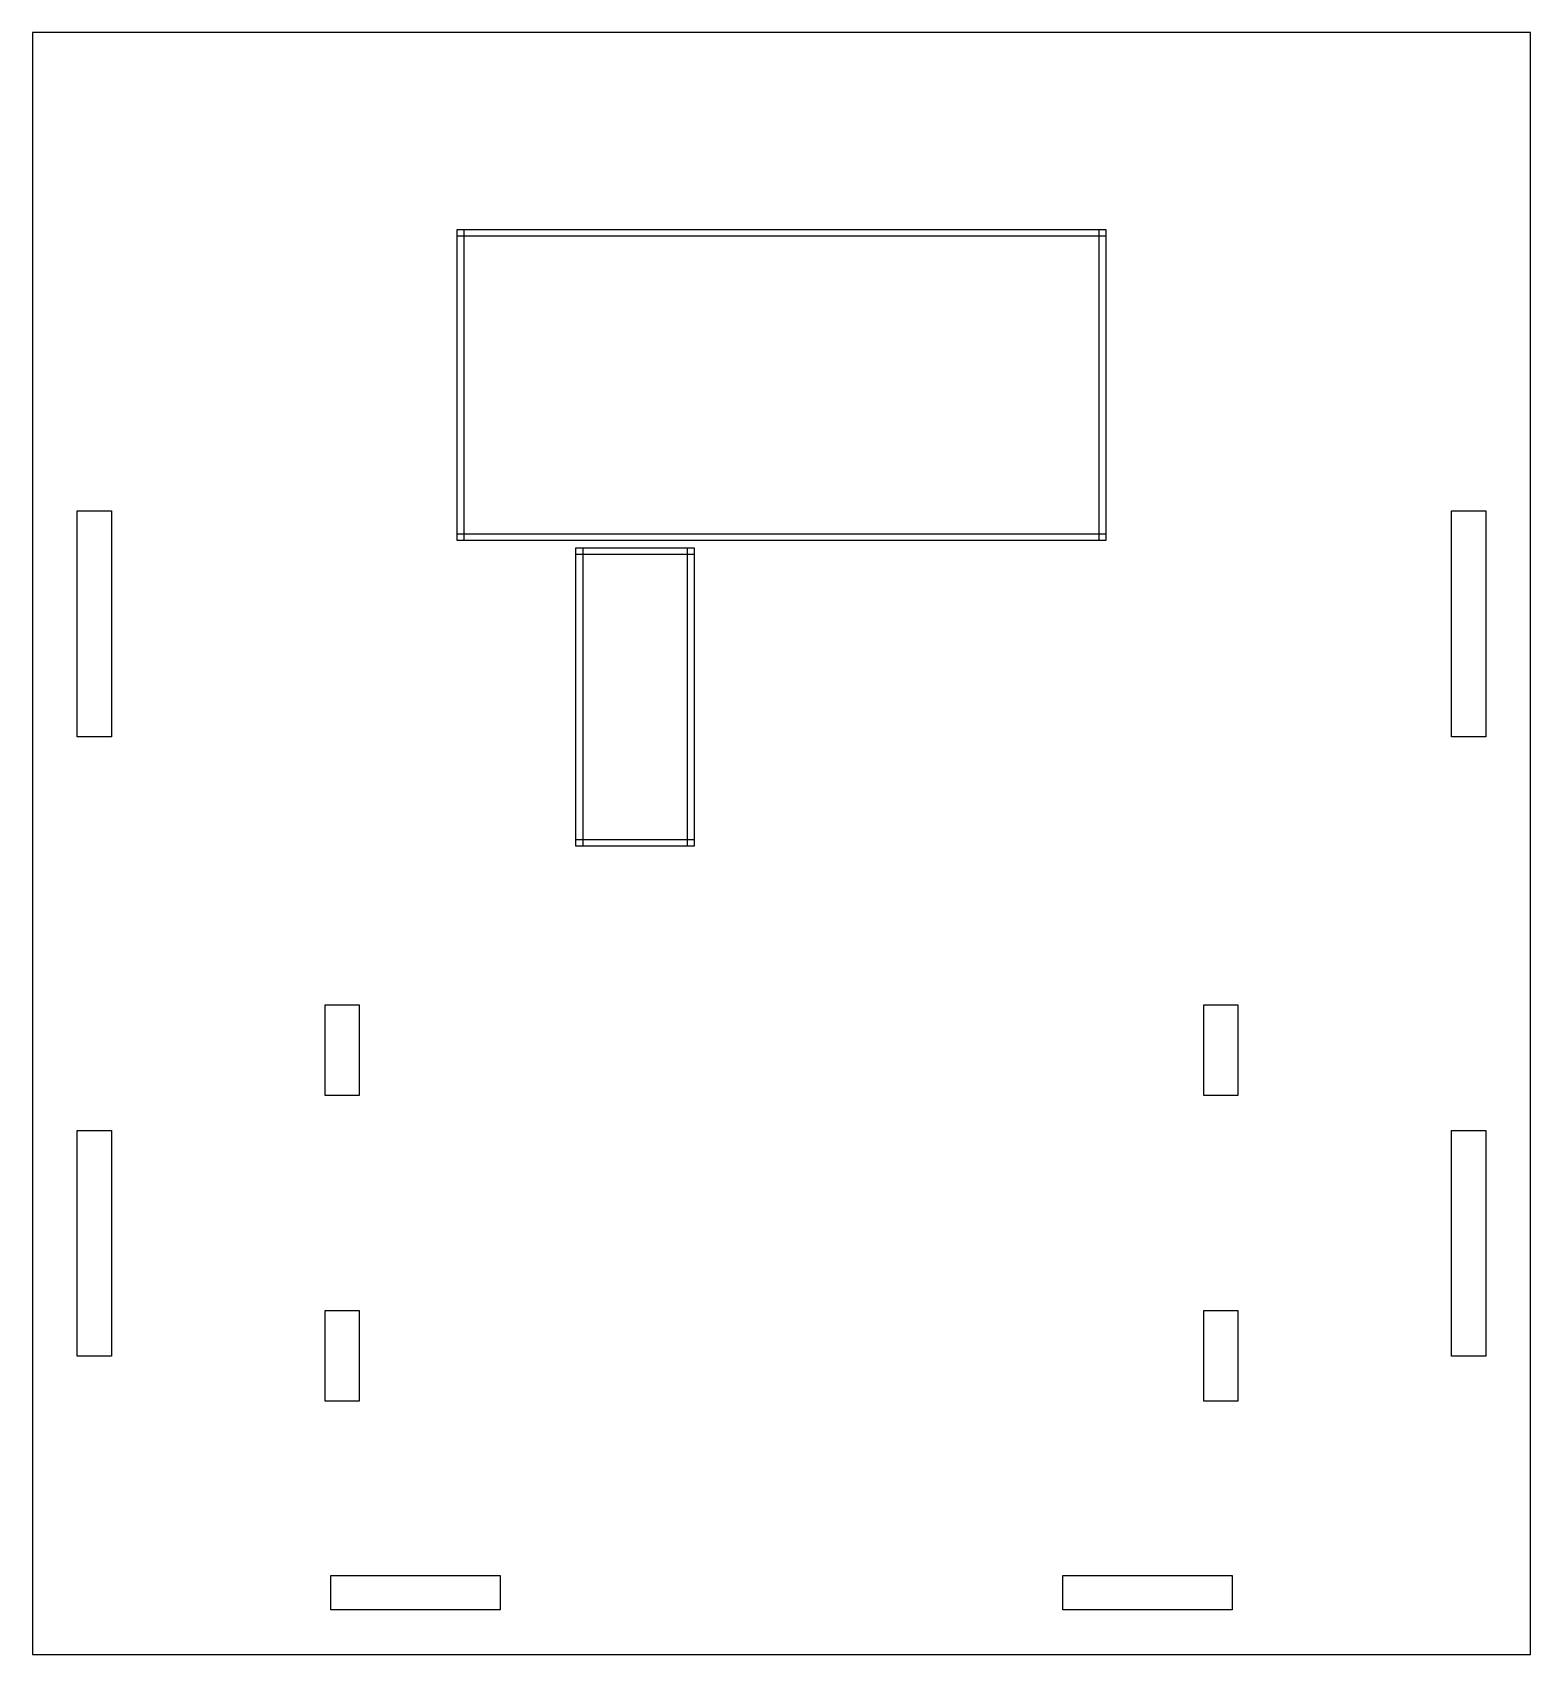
# Model space of a CAD drawing. Header units: millimetres. Extents: x -66 to 66, y 0 to 144.
import ezdxf

# ---------------------------------------------------------------- set-up
doc = ezdxf.new("R2010")
doc.units = ezdxf.units.MM
doc.layers.add('CUT', color=1, linetype='Continuous')
doc.layers.add('ENGRAVE', color=5, linetype='Continuous')

msp = doc.modelspace()

# ---------------------------------------------------------------- linework, layer by layer
at = {"layer": 'CUT'}
for p, q in [((66.5, 144, 1.51), (-66.5, 144, 1.51)), ((-66.5, 144, 1.51), (-66.5, 0, 1.51)), ((66.5, 0, 1.51), (66.5, 144, 1.51)), ((-62.52, 81.47, 1.51), (-62.52, 101.53, 1.51)), ((-62.52, 101.53, 1.51), (-59.48, 101.53, 1.51)), ((-59.48, 101.53, 1.51), (-59.48, 81.47, 1.51)), ((59.48, 81.47, 1.51), (59.48, 101.53, 1.51)), ((59.48, 101.53, 1.51), (62.52, 101.53, 1.51)), ((62.52, 101.53, 1.51), (62.52, 81.47, 1.51)), ((-59.48, 81.47, 1.51), (-62.52, 81.47, 1.51)), ((62.52, 81.47, 1.51), (59.48, 81.47, 1.51)), ((-40.52, 49.64, 1.51), (-40.52, 57.69, 1.51)), ((-40.52, 57.69, 1.51), (-37.48, 57.69, 1.51)), ((-37.48, 57.69, 1.51), (-37.48, 49.64, 1.51)), ((37.48, 49.64, 1.51), (37.48, 57.69, 1.51)), ((37.48, 57.69, 1.51), (40.52, 57.69, 1.51)), ((40.52, 57.69, 1.51), (40.52, 49.64, 1.51)), ((-37.48, 49.64, 1.51), (-40.52, 49.64, 1.51)), ((40.52, 49.64, 1.51), (37.48, 49.64, 1.51)), ((-62.52, 26.48, 1.51), (-62.52, 46.52, 1.51)), ((-62.52, 46.52, 1.51), (-59.48, 46.52, 1.51)), ((-59.48, 46.52, 1.51), (-59.48, 26.48, 1.51)), ((59.48, 26.48, 1.51), (59.48, 46.52, 1.51)), ((59.48, 46.52, 1.51), (62.52, 46.52, 1.51)), ((62.52, 46.52, 1.51), (62.52, 26.48, 1.51)), ((-40.52, 22.5, 1.51), (-40.52, 30.55, 1.51)), ((-40.52, 30.55, 1.51), (-37.48, 30.55, 1.51)), ((-37.48, 30.55, 1.51), (-37.48, 22.5, 1.51)), ((37.48, 22.5, 1.51), (37.48, 30.55, 1.51)), ((37.48, 30.55, 1.51), (40.52, 30.55, 1.51)), ((40.52, 30.55, 1.51), (40.52, 22.5, 1.51)), ((-59.48, 26.48, 1.51), (-62.52, 26.48, 1.51)), ((62.52, 26.48, 1.51), (59.48, 26.48, 1.51)), ((-37.48, 22.5, 1.51), (-40.52, 22.5, 1.51)), ((40.52, 22.5, 1.51), (37.48, 22.5, 1.51)), ((-40.02, 3.98, 1.51), (-40.02, 7.02, 1.51)), ((-40.02, 7.02, 1.51), (-24.98, 7.02, 1.51)), ((-24.98, 7.02, 1.51), (-24.98, 3.98, 1.51)), ((24.98, 3.98, 1.51), (24.98, 7.02, 1.51)), ((24.98, 7.02, 1.51), (40.02, 7.02, 1.51)), ((40.02, 7.02, 1.51), (40.02, 3.98, 1.51)), ((-24.98, 3.98, 1.51), (-40.02, 3.98, 1.51)), ((40.02, 3.98, 1.51), (24.98, 3.98, 1.51)), ((-66.5, 0, 1.51), (66.5, 0, 1.51))]:
    msp.add_line(p, q, dxfattribs=at)
at = {"layer": 'ENGRAVE'}
for points in [[(-28.8, 126.5), (-28.2, 126.5), (-28.2, 98.9), (-28.8, 98.9)], [(-28.8, 126.5), (28.8, 126.5), (28.8, 125.9), (-28.8, 125.9)], [(28.2, 126.5), (28.8, 126.5), (28.8, 98.9), (28.2, 98.9)], [(-28.8, 99.5), (28.8, 99.5), (28.8, 98.9), (-28.8, 98.9)], [(-18.25, 98.25), (-17.65, 98.25), (-17.65, 71.75), (-18.25, 71.75)], [(-18.25, 98.25), (-7.75, 98.25), (-7.75, 97.65), (-18.25, 97.65)], [(-8.35, 98.25), (-7.75, 98.25), (-7.75, 71.75), (-8.35, 71.75)], [(-18.25, 72.35), (-7.75, 72.35), (-7.75, 71.75), (-18.25, 71.75)]]:
    msp.add_lwpolyline(points, close=True, dxfattribs=at)

doc.saveas('drawing.dxf')
